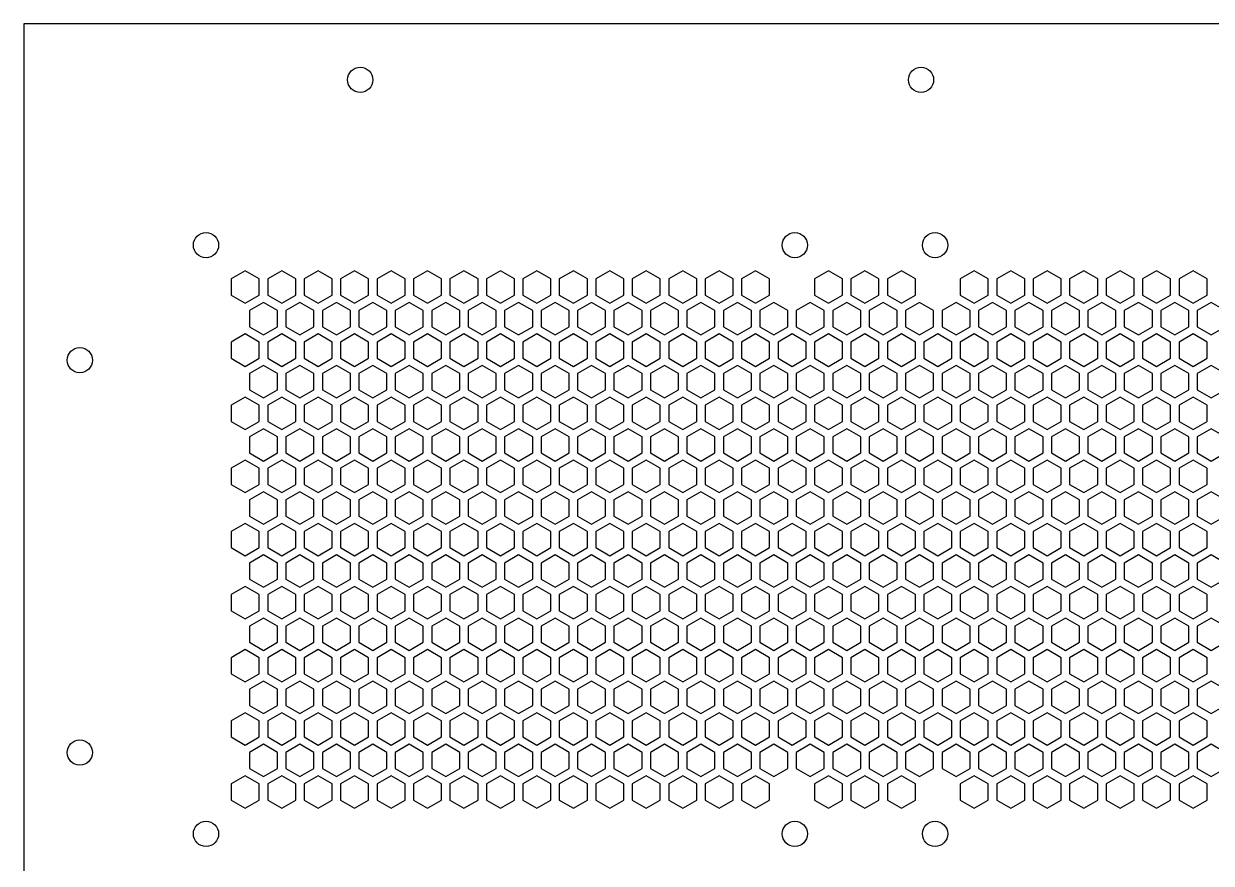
# Model space of a CAD drawing. Header units: millimetres. Extents: x 0 to 430, y 0 to 500.
# Drawn here: x 0 to 211.8, y 350.3 to 500 of the extents above; entities that cross this region are included whole.
import ezdxf

# ---------------------------------------------------------------- set-up
doc = ezdxf.new("R2010")
doc.units = ezdxf.units.MM
doc.layers.add('CUT', color=1, linetype='CONTINUOUS')

msp = doc.modelspace()

# ---------------------------------------------------------------- linework, layer by layer
at = {"layer": 'CUT'}
for p, q in [((430, 500), (0, 500)), ((0, 500), (0, 0))]:
    msp.add_line(p, q, dxfattribs=at)
for points in [[(42, 454.4767), (39.5, 455.9201), (37, 454.4767), (37, 451.5899), (39.5, 450.1466), (42, 451.5899)], [(48.5, 454.4767), (46, 455.9201), (43.5, 454.4767), (43.5, 451.5899), (46, 450.1466), (48.5, 451.5899)], [(55, 454.4767), (52.5, 455.9201), (50, 454.4767), (50, 451.5899), (52.5, 450.1466), (55, 451.5899)], [(61.5, 454.4767), (59, 455.9201), (56.5, 454.4767), (56.5, 451.5899), (59, 450.1466), (61.5, 451.5899)], [(68, 454.4767), (65.5, 455.9201), (63, 454.4767), (63, 451.5899), (65.5, 450.1466), (68, 451.5899)], [(74.5, 454.4767), (72, 455.9201), (69.5, 454.4767), (69.5, 451.5899), (72, 450.1466), (74.5, 451.5899)], [(81, 454.4767), (78.5, 455.9201), (76, 454.4767), (76, 451.5899), (78.5, 450.1466), (81, 451.5899)], [(87.5, 454.4767), (85, 455.9201), (82.5, 454.4767), (82.5, 451.5899), (85, 450.1466), (87.5, 451.5899)], [(94, 454.4767), (91.5, 455.9201), (89, 454.4767), (89, 451.5899), (91.5, 450.1466), (94, 451.5899)], [(100.5, 454.4767), (98, 455.9201), (95.5, 454.4767), (95.5, 451.5899), (98, 450.1466), (100.5, 451.5899)], [(107, 454.4767), (104.5, 455.9201), (102, 454.4767), (102, 451.5899), (104.5, 450.1466), (107, 451.5899)], [(113.5, 454.4767), (111, 455.9201), (108.5, 454.4767), (108.5, 451.5899), (111, 450.1466), (113.5, 451.5899)], [(120, 454.4767), (117.5, 455.9201), (115, 454.4767), (115, 451.5899), (117.5, 450.1466), (120, 451.5899)], [(126.5, 454.4767), (124, 455.9201), (121.5, 454.4767), (121.5, 451.5899), (124, 450.1466), (126.5, 451.5899)], [(133, 454.4767), (130.5, 455.9201), (128, 454.4767), (128, 451.5899), (130.5, 450.1466), (133, 451.5899)], [(146, 454.4767), (143.5, 455.9201), (141, 454.4767), (141, 451.5899), (143.5, 450.1466), (146, 451.5899)], [(152.5, 454.4767), (150, 455.9201), (147.5, 454.4767), (147.5, 451.5899), (150, 450.1466), (152.5, 451.5899)], [(159, 454.4767), (156.5, 455.9201), (154, 454.4767), (154, 451.5899), (156.5, 450.1466), (159, 451.5899)], [(172, 454.4767), (169.5, 455.9201), (167, 454.4767), (167, 451.5899), (169.5, 450.1466), (172, 451.5899)], [(178.5, 454.4767), (176, 455.9201), (173.5, 454.4767), (173.5, 451.5899), (176, 450.1466), (178.5, 451.5899)], [(185, 454.4767), (182.5, 455.9201), (180, 454.4767), (180, 451.5899), (182.5, 450.1466), (185, 451.5899)], [(191.5, 454.4767), (189, 455.9201), (186.5, 454.4767), (186.5, 451.5899), (189, 450.1466), (191.5, 451.5899)], [(198, 454.4767), (195.5, 455.9201), (193, 454.4767), (193, 451.5899), (195.5, 450.1466), (198, 451.5899)], [(204.5, 454.4767), (202, 455.9201), (199.5, 454.4767), (199.5, 451.5899), (202, 450.1466), (204.5, 451.5899)], [(211, 454.4767), (208.5, 455.9201), (206, 454.4767), (206, 451.5899), (208.5, 450.1466), (211, 451.5899)], [(45.25, 448.8475), (42.75, 450.2909), (40.25, 448.8475), (40.25, 445.9608), (42.75, 444.5174), (45.25, 445.9608)], [(51.75, 448.8475), (49.25, 450.2909), (46.75, 448.8475), (46.75, 445.9608), (49.25, 444.5174), (51.75, 445.9608)], [(58.25, 448.8475), (55.75, 450.2909), (53.25, 448.8475), (53.25, 445.9608), (55.75, 444.5174), (58.25, 445.9608)], [(64.75, 448.8475), (62.25, 450.2909), (59.75, 448.8475), (59.75, 445.9608), (62.25, 444.5174), (64.75, 445.9608)], [(71.25, 448.8475), (68.75, 450.2909), (66.25, 448.8475), (66.25, 445.9608), (68.75, 444.5174), (71.25, 445.9608)], [(77.75, 448.8475), (75.25, 450.2909), (72.75, 448.8475), (72.75, 445.9608), (75.25, 444.5174), (77.75, 445.9608)], [(84.25, 448.8475), (81.75, 450.2909), (79.25, 448.8475), (79.25, 445.9608), (81.75, 444.5174), (84.25, 445.9608)], [(90.75, 448.8475), (88.25, 450.2909), (85.75, 448.8475), (85.75, 445.9608), (88.25, 444.5174), (90.75, 445.9608)], [(97.25, 448.8475), (94.75, 450.2909), (92.25, 448.8475), (92.25, 445.9608), (94.75, 444.5174), (97.25, 445.9608)], [(103.75, 448.8475), (101.25, 450.2909), (98.75, 448.8475), (98.75, 445.9608), (101.25, 444.5174), (103.75, 445.9608)], [(110.25, 448.8475), (107.75, 450.2909), (105.25, 448.8475), (105.25, 445.9608), (107.75, 444.5174), (110.25, 445.9608)], [(116.75, 448.8475), (114.25, 450.2909), (111.75, 448.8475), (111.75, 445.9608), (114.25, 444.5174), (116.75, 445.9608)], [(123.25, 448.8475), (120.75, 450.2909), (118.25, 448.8475), (118.25, 445.9608), (120.75, 444.5174), (123.25, 445.9608)], [(129.75, 448.8475), (127.25, 450.2909), (124.75, 448.8475), (124.75, 445.9608), (127.25, 444.5174), (129.75, 445.9608)], [(136.25, 448.8475), (133.75, 450.2909), (131.25, 448.8475), (131.25, 445.9608), (133.75, 444.5174), (136.25, 445.9608)], [(142.75, 448.8475), (140.25, 450.2909), (137.75, 448.8475), (137.75, 445.9608), (140.25, 444.5174), (142.75, 445.9608)], [(149.25, 448.8475), (146.75, 450.2909), (144.25, 448.8475), (144.25, 445.9608), (146.75, 444.5174), (149.25, 445.9608)], [(155.75, 448.8475), (153.25, 450.2909), (150.75, 448.8475), (150.75, 445.9608), (153.25, 444.5174), (155.75, 445.9608)], [(162.25, 448.8475), (159.75, 450.2909), (157.25, 448.8475), (157.25, 445.9608), (159.75, 444.5174), (162.25, 445.9608)], [(168.75, 448.8475), (166.25, 450.2909), (163.75, 448.8475), (163.75, 445.9608), (166.25, 444.5174), (168.75, 445.9608)], [(175.25, 448.8475), (172.75, 450.2909), (170.25, 448.8475), (170.25, 445.9608), (172.75, 444.5174), (175.25, 445.9608)], [(181.75, 448.8475), (179.25, 450.2909), (176.75, 448.8475), (176.75, 445.9608), (179.25, 444.5174), (181.75, 445.9608)], [(188.25, 448.8475), (185.75, 450.2909), (183.25, 448.8475), (183.25, 445.9608), (185.75, 444.5174), (188.25, 445.9608)], [(194.75, 448.8475), (192.25, 450.2909), (189.75, 448.8475), (189.75, 445.9608), (192.25, 444.5174), (194.75, 445.9608)], [(201.25, 448.8475), (198.75, 450.2909), (196.25, 448.8475), (196.25, 445.9608), (198.75, 444.5174), (201.25, 445.9608)], [(207.75, 448.8475), (205.25, 450.2909), (202.75, 448.8475), (202.75, 445.9608), (205.25, 444.5174), (207.75, 445.9608)], [(214.25, 448.8475), (211.75, 450.2909), (209.25, 448.8475), (209.25, 445.9608), (211.75, 444.5174), (214.25, 445.9608)], [(42, 443.2184), (39.5, 444.6617), (37, 443.2184), (37, 440.3316), (39.5, 438.8882), (42, 440.3316)], [(48.5, 443.2184), (46, 444.6617), (43.5, 443.2184), (43.5, 440.3316), (46, 438.8882), (48.5, 440.3316)], [(55, 443.2184), (52.5, 444.6617), (50, 443.2184), (50, 440.3316), (52.5, 438.8882), (55, 440.3316)], [(61.5, 443.2184), (59, 444.6617), (56.5, 443.2184), (56.5, 440.3316), (59, 438.8882), (61.5, 440.3316)], [(68, 443.2184), (65.5, 444.6617), (63, 443.2184), (63, 440.3316), (65.5, 438.8882), (68, 440.3316)], [(74.5, 443.2184), (72, 444.6617), (69.5, 443.2184), (69.5, 440.3316), (72, 438.8882), (74.5, 440.3316)], [(81, 443.2184), (78.5, 444.6617), (76, 443.2184), (76, 440.3316), (78.5, 438.8882), (81, 440.3316)], [(87.5, 443.2184), (85, 444.6617), (82.5, 443.2184), (82.5, 440.3316), (85, 438.8882), (87.5, 440.3316)], [(94, 443.2184), (91.5, 444.6617), (89, 443.2184), (89, 440.3316), (91.5, 438.8882), (94, 440.3316)], [(100.5, 443.2184), (98, 444.6617), (95.5, 443.2184), (95.5, 440.3316), (98, 438.8882), (100.5, 440.3316)], [(107, 443.2184), (104.5, 444.6617), (102, 443.2184), (102, 440.3316), (104.5, 438.8882), (107, 440.3316)], [(113.5, 443.2184), (111, 444.6617), (108.5, 443.2184), (108.5, 440.3316), (111, 438.8882), (113.5, 440.3316)], [(120, 443.2184), (117.5, 444.6617), (115, 443.2184), (115, 440.3316), (117.5, 438.8882), (120, 440.3316)], [(126.5, 443.2184), (124, 444.6617), (121.5, 443.2184), (121.5, 440.3316), (124, 438.8882), (126.5, 440.3316)], [(133, 443.2184), (130.5, 444.6617), (128, 443.2184), (128, 440.3316), (130.5, 438.8882), (133, 440.3316)], [(139.5, 443.2184), (137, 444.6617), (134.5, 443.2184), (134.5, 440.3316), (137, 438.8882), (139.5, 440.3316)], [(146, 443.2184), (143.5, 444.6617), (141, 443.2184), (141, 440.3316), (143.5, 438.8882), (146, 440.3316)], [(152.5, 443.2184), (150, 444.6617), (147.5, 443.2184), (147.5, 440.3316), (150, 438.8882), (152.5, 440.3316)], [(159, 443.2184), (156.5, 444.6617), (154, 443.2184), (154, 440.3316), (156.5, 438.8882), (159, 440.3316)], [(165.5, 443.2184), (163, 444.6617), (160.5, 443.2184), (160.5, 440.3316), (163, 438.8882), (165.5, 440.3316)], [(172, 443.2184), (169.5, 444.6617), (167, 443.2184), (167, 440.3316), (169.5, 438.8882), (172, 440.3316)], [(178.5, 443.2184), (176, 444.6617), (173.5, 443.2184), (173.5, 440.3316), (176, 438.8882), (178.5, 440.3316)], [(185, 443.2184), (182.5, 444.6617), (180, 443.2184), (180, 440.3316), (182.5, 438.8882), (185, 440.3316)], [(191.5, 443.2184), (189, 444.6617), (186.5, 443.2184), (186.5, 440.3316), (189, 438.8882), (191.5, 440.3316)], [(198, 443.2184), (195.5, 444.6617), (193, 443.2184), (193, 440.3316), (195.5, 438.8882), (198, 440.3316)], [(204.5, 443.2184), (202, 444.6617), (199.5, 443.2184), (199.5, 440.3316), (202, 438.8882), (204.5, 440.3316)], [(211, 443.2184), (208.5, 444.6617), (206, 443.2184), (206, 440.3316), (208.5, 438.8882), (211, 440.3316)], [(45.25, 437.5892), (42.75, 439.0326), (40.25, 437.5892), (40.25, 434.7024), (42.75, 433.2591), (45.25, 434.7024)], [(51.75, 437.5892), (49.25, 439.0326), (46.75, 437.5892), (46.75, 434.7024), (49.25, 433.2591), (51.75, 434.7024)], [(58.25, 437.5892), (55.75, 439.0326), (53.25, 437.5892), (53.25, 434.7024), (55.75, 433.2591), (58.25, 434.7024)], [(64.75, 437.5892), (62.25, 439.0326), (59.75, 437.5892), (59.75, 434.7024), (62.25, 433.2591), (64.75, 434.7024)], [(71.25, 437.5892), (68.75, 439.0326), (66.25, 437.5892), (66.25, 434.7024), (68.75, 433.2591), (71.25, 434.7024)], [(77.75, 437.5892), (75.25, 439.0326), (72.75, 437.5892), (72.75, 434.7024), (75.25, 433.2591), (77.75, 434.7024)], [(84.25, 437.5892), (81.75, 439.0326), (79.25, 437.5892), (79.25, 434.7024), (81.75, 433.2591), (84.25, 434.7024)], [(90.75, 437.5892), (88.25, 439.0326), (85.75, 437.5892), (85.75, 434.7024), (88.25, 433.2591), (90.75, 434.7024)], [(97.25, 437.5892), (94.75, 439.0326), (92.25, 437.5892), (92.25, 434.7024), (94.75, 433.2591), (97.25, 434.7024)], [(103.75, 437.5892), (101.25, 439.0326), (98.75, 437.5892), (98.75, 434.7024), (101.25, 433.2591), (103.75, 434.7024)], [(110.25, 437.5892), (107.75, 439.0326), (105.25, 437.5892), (105.25, 434.7024), (107.75, 433.2591), (110.25, 434.7024)], [(116.75, 437.5892), (114.25, 439.0326), (111.75, 437.5892), (111.75, 434.7024), (114.25, 433.2591), (116.75, 434.7024)], [(123.25, 437.5892), (120.75, 439.0326), (118.25, 437.5892), (118.25, 434.7024), (120.75, 433.2591), (123.25, 434.7024)], [(129.75, 437.5892), (127.25, 439.0326), (124.75, 437.5892), (124.75, 434.7024), (127.25, 433.2591), (129.75, 434.7024)], [(136.25, 437.5892), (133.75, 439.0326), (131.25, 437.5892), (131.25, 434.7024), (133.75, 433.2591), (136.25, 434.7024)], [(142.75, 437.5892), (140.25, 439.0326), (137.75, 437.5892), (137.75, 434.7024), (140.25, 433.2591), (142.75, 434.7024)], [(149.25, 437.5892), (146.75, 439.0326), (144.25, 437.5892), (144.25, 434.7024), (146.75, 433.2591), (149.25, 434.7024)], [(155.75, 437.5892), (153.25, 439.0326), (150.75, 437.5892), (150.75, 434.7024), (153.25, 433.2591), (155.75, 434.7024)], [(162.25, 437.5892), (159.75, 439.0326), (157.25, 437.5892), (157.25, 434.7024), (159.75, 433.2591), (162.25, 434.7024)], [(168.75, 437.5892), (166.25, 439.0326), (163.75, 437.5892), (163.75, 434.7024), (166.25, 433.2591), (168.75, 434.7024)], [(175.25, 437.5892), (172.75, 439.0326), (170.25, 437.5892), (170.25, 434.7024), (172.75, 433.2591), (175.25, 434.7024)], [(181.75, 437.5892), (179.25, 439.0326), (176.75, 437.5892), (176.75, 434.7024), (179.25, 433.2591), (181.75, 434.7024)], [(188.25, 437.5892), (185.75, 439.0326), (183.25, 437.5892), (183.25, 434.7024), (185.75, 433.2591), (188.25, 434.7024)], [(194.75, 437.5892), (192.25, 439.0326), (189.75, 437.5892), (189.75, 434.7024), (192.25, 433.2591), (194.75, 434.7024)], [(201.25, 437.5892), (198.75, 439.0326), (196.25, 437.5892), (196.25, 434.7024), (198.75, 433.2591), (201.25, 434.7024)], [(207.75, 437.5892), (205.25, 439.0326), (202.75, 437.5892), (202.75, 434.7024), (205.25, 433.2591), (207.75, 434.7024)], [(214.25, 437.5892), (211.75, 439.0326), (209.25, 437.5892), (209.25, 434.7024), (211.75, 433.2591), (214.25, 434.7024)], [(42, 431.96), (39.5, 433.4034), (37, 431.96), (37, 429.0733), (39.5, 427.6299), (42, 429.0733)], [(48.5, 431.96), (46, 433.4034), (43.5, 431.96), (43.5, 429.0733), (46, 427.6299), (48.5, 429.0733)], [(55, 431.96), (52.5, 433.4034), (50, 431.96), (50, 429.0733), (52.5, 427.6299), (55, 429.0733)], [(61.5, 431.96), (59, 433.4034), (56.5, 431.96), (56.5, 429.0733), (59, 427.6299), (61.5, 429.0733)], [(68, 431.96), (65.5, 433.4034), (63, 431.96), (63, 429.0733), (65.5, 427.6299), (68, 429.0733)], [(74.5, 431.96), (72, 433.4034), (69.5, 431.96), (69.5, 429.0733), (72, 427.6299), (74.5, 429.0733)], [(81, 431.96), (78.5, 433.4034), (76, 431.96), (76, 429.0733), (78.5, 427.6299), (81, 429.0733)], [(87.5, 431.96), (85, 433.4034), (82.5, 431.96), (82.5, 429.0733), (85, 427.6299), (87.5, 429.0733)], [(94, 431.96), (91.5, 433.4034), (89, 431.96), (89, 429.0733), (91.5, 427.6299), (94, 429.0733)], [(100.5, 431.96), (98, 433.4034), (95.5, 431.96), (95.5, 429.0733), (98, 427.6299), (100.5, 429.0733)], [(107, 431.96), (104.5, 433.4034), (102, 431.96), (102, 429.0733), (104.5, 427.6299), (107, 429.0733)], [(113.5, 431.96), (111, 433.4034), (108.5, 431.96), (108.5, 429.0733), (111, 427.6299), (113.5, 429.0733)], [(120, 431.96), (117.5, 433.4034), (115, 431.96), (115, 429.0733), (117.5, 427.6299), (120, 429.0733)], [(126.5, 431.96), (124, 433.4034), (121.5, 431.96), (121.5, 429.0733), (124, 427.6299), (126.5, 429.0733)], [(133, 431.96), (130.5, 433.4034), (128, 431.96), (128, 429.0733), (130.5, 427.6299), (133, 429.0733)], [(139.5, 431.96), (137, 433.4034), (134.5, 431.96), (134.5, 429.0733), (137, 427.6299), (139.5, 429.0733)], [(146, 431.96), (143.5, 433.4034), (141, 431.96), (141, 429.0733), (143.5, 427.6299), (146, 429.0733)], [(152.5, 431.96), (150, 433.4034), (147.5, 431.96), (147.5, 429.0733), (150, 427.6299), (152.5, 429.0733)], [(159, 431.96), (156.5, 433.4034), (154, 431.96), (154, 429.0733), (156.5, 427.6299), (159, 429.0733)], [(165.5, 431.96), (163, 433.4034), (160.5, 431.96), (160.5, 429.0733), (163, 427.6299), (165.5, 429.0733)], [(172, 431.96), (169.5, 433.4034), (167, 431.96), (167, 429.0733), (169.5, 427.6299), (172, 429.0733)], [(178.5, 431.96), (176, 433.4034), (173.5, 431.96), (173.5, 429.0733), (176, 427.6299), (178.5, 429.0733)], [(185, 431.96), (182.5, 433.4034), (180, 431.96), (180, 429.0733), (182.5, 427.6299), (185, 429.0733)], [(191.5, 431.96), (189, 433.4034), (186.5, 431.96), (186.5, 429.0733), (189, 427.6299), (191.5, 429.0733)], [(198, 431.96), (195.5, 433.4034), (193, 431.96), (193, 429.0733), (195.5, 427.6299), (198, 429.0733)], [(204.5, 431.96), (202, 433.4034), (199.5, 431.96), (199.5, 429.0733), (202, 427.6299), (204.5, 429.0733)], [(211, 431.96), (208.5, 433.4034), (206, 431.96), (206, 429.0733), (208.5, 427.6299), (211, 429.0733)], [(45.25, 426.3309), (42.75, 427.7742), (40.25, 426.3309), (40.25, 423.4441), (42.75, 422.0007), (45.25, 423.4441)], [(51.75, 426.3309), (49.25, 427.7742), (46.75, 426.3309), (46.75, 423.4441), (49.25, 422.0007), (51.75, 423.4441)], [(58.25, 426.3309), (55.75, 427.7742), (53.25, 426.3309), (53.25, 423.4441), (55.75, 422.0007), (58.25, 423.4441)], [(64.75, 426.3309), (62.25, 427.7742), (59.75, 426.3309), (59.75, 423.4441), (62.25, 422.0007), (64.75, 423.4441)], [(71.25, 426.3309), (68.75, 427.7742), (66.25, 426.3309), (66.25, 423.4441), (68.75, 422.0007), (71.25, 423.4441)], [(77.75, 426.3309), (75.25, 427.7742), (72.75, 426.3309), (72.75, 423.4441), (75.25, 422.0007), (77.75, 423.4441)], [(84.25, 426.3309), (81.75, 427.7742), (79.25, 426.3309), (79.25, 423.4441), (81.75, 422.0007), (84.25, 423.4441)], [(90.75, 426.3309), (88.25, 427.7742), (85.75, 426.3309), (85.75, 423.4441), (88.25, 422.0007), (90.75, 423.4441)], [(97.25, 426.3309), (94.75, 427.7742), (92.25, 426.3309), (92.25, 423.4441), (94.75, 422.0007), (97.25, 423.4441)], [(103.75, 426.3309), (101.25, 427.7742), (98.75, 426.3309), (98.75, 423.4441), (101.25, 422.0007), (103.75, 423.4441)], [(110.25, 426.3309), (107.75, 427.7742), (105.25, 426.3309), (105.25, 423.4441), (107.75, 422.0007), (110.25, 423.4441)], [(116.75, 426.3309), (114.25, 427.7742), (111.75, 426.3309), (111.75, 423.4441), (114.25, 422.0007), (116.75, 423.4441)], [(123.25, 426.3309), (120.75, 427.7742), (118.25, 426.3309), (118.25, 423.4441), (120.75, 422.0007), (123.25, 423.4441)], [(129.75, 426.3309), (127.25, 427.7742), (124.75, 426.3309), (124.75, 423.4441), (127.25, 422.0007), (129.75, 423.4441)], [(136.25, 426.3309), (133.75, 427.7742), (131.25, 426.3309), (131.25, 423.4441), (133.75, 422.0007), (136.25, 423.4441)], [(142.75, 426.3309), (140.25, 427.7742), (137.75, 426.3309), (137.75, 423.4441), (140.25, 422.0007), (142.75, 423.4441)], [(149.25, 426.3309), (146.75, 427.7742), (144.25, 426.3309), (144.25, 423.4441), (146.75, 422.0007), (149.25, 423.4441)], [(155.75, 426.3309), (153.25, 427.7742), (150.75, 426.3309), (150.75, 423.4441), (153.25, 422.0007), (155.75, 423.4441)], [(162.25, 426.3309), (159.75, 427.7742), (157.25, 426.3309), (157.25, 423.4441), (159.75, 422.0007), (162.25, 423.4441)], [(168.75, 426.3309), (166.25, 427.7742), (163.75, 426.3309), (163.75, 423.4441), (166.25, 422.0007), (168.75, 423.4441)], [(175.25, 426.3309), (172.75, 427.7742), (170.25, 426.3309), (170.25, 423.4441), (172.75, 422.0007), (175.25, 423.4441)], [(181.75, 426.3309), (179.25, 427.7742), (176.75, 426.3309), (176.75, 423.4441), (179.25, 422.0007), (181.75, 423.4441)], [(188.25, 426.3309), (185.75, 427.7742), (183.25, 426.3309), (183.25, 423.4441), (185.75, 422.0007), (188.25, 423.4441)], [(194.75, 426.3309), (192.25, 427.7742), (189.75, 426.3309), (189.75, 423.4441), (192.25, 422.0007), (194.75, 423.4441)], [(201.25, 426.3309), (198.75, 427.7742), (196.25, 426.3309), (196.25, 423.4441), (198.75, 422.0007), (201.25, 423.4441)], [(207.75, 426.3309), (205.25, 427.7742), (202.75, 426.3309), (202.75, 423.4441), (205.25, 422.0007), (207.75, 423.4441)], [(214.25, 426.3309), (211.75, 427.7742), (209.25, 426.3309), (209.25, 423.4441), (211.75, 422.0007), (214.25, 423.4441)], [(42, 420.7017), (39.5, 422.1451), (37, 420.7017), (37, 417.815), (39.5, 416.3716), (42, 417.815)], [(48.5, 420.7017), (46, 422.1451), (43.5, 420.7017), (43.5, 417.815), (46, 416.3716), (48.5, 417.815)], [(55, 420.7017), (52.5, 422.1451), (50, 420.7017), (50, 417.815), (52.5, 416.3716), (55, 417.815)], [(61.5, 420.7017), (59, 422.1451), (56.5, 420.7017), (56.5, 417.815), (59, 416.3716), (61.5, 417.815)], [(68, 420.7017), (65.5, 422.1451), (63, 420.7017), (63, 417.815), (65.5, 416.3716), (68, 417.815)], [(74.5, 420.7017), (72, 422.1451), (69.5, 420.7017), (69.5, 417.815), (72, 416.3716), (74.5, 417.815)], [(81, 420.7017), (78.5, 422.1451), (76, 420.7017), (76, 417.815), (78.5, 416.3716), (81, 417.815)], [(87.5, 420.7017), (85, 422.1451), (82.5, 420.7017), (82.5, 417.815), (85, 416.3716), (87.5, 417.815)], [(94, 420.7017), (91.5, 422.1451), (89, 420.7017), (89, 417.815), (91.5, 416.3716), (94, 417.815)], [(100.5, 420.7017), (98, 422.1451), (95.5, 420.7017), (95.5, 417.815), (98, 416.3716), (100.5, 417.815)], [(107, 420.7017), (104.5, 422.1451), (102, 420.7017), (102, 417.815), (104.5, 416.3716), (107, 417.815)], [(113.5, 420.7017), (111, 422.1451), (108.5, 420.7017), (108.5, 417.815), (111, 416.3716), (113.5, 417.815)], [(120, 420.7017), (117.5, 422.1451), (115, 420.7017), (115, 417.815), (117.5, 416.3716), (120, 417.815)], [(126.5, 420.7017), (124, 422.1451), (121.5, 420.7017), (121.5, 417.815), (124, 416.3716), (126.5, 417.815)], [(133, 420.7017), (130.5, 422.1451), (128, 420.7017), (128, 417.815), (130.5, 416.3716), (133, 417.815)], [(139.5, 420.7017), (137, 422.1451), (134.5, 420.7017), (134.5, 417.815), (137, 416.3716), (139.5, 417.815)], [(146, 420.7017), (143.5, 422.1451), (141, 420.7017), (141, 417.815), (143.5, 416.3716), (146, 417.815)], [(152.5, 420.7017), (150, 422.1451), (147.5, 420.7017), (147.5, 417.815), (150, 416.3716), (152.5, 417.815)], [(159, 420.7017), (156.5, 422.1451), (154, 420.7017), (154, 417.815), (156.5, 416.3716), (159, 417.815)], [(165.5, 420.7017), (163, 422.1451), (160.5, 420.7017), (160.5, 417.815), (163, 416.3716), (165.5, 417.815)], [(172, 420.7017), (169.5, 422.1451), (167, 420.7017), (167, 417.815), (169.5, 416.3716), (172, 417.815)], [(178.5, 420.7017), (176, 422.1451), (173.5, 420.7017), (173.5, 417.815), (176, 416.3716), (178.5, 417.815)], [(185, 420.7017), (182.5, 422.1451), (180, 420.7017), (180, 417.815), (182.5, 416.3716), (185, 417.815)], [(191.5, 420.7017), (189, 422.1451), (186.5, 420.7017), (186.5, 417.815), (189, 416.3716), (191.5, 417.815)], [(198, 420.7017), (195.5, 422.1451), (193, 420.7017), (193, 417.815), (195.5, 416.3716), (198, 417.815)], [(204.5, 420.7017), (202, 422.1451), (199.5, 420.7017), (199.5, 417.815), (202, 416.3716), (204.5, 417.815)], [(211, 420.7017), (208.5, 422.1451), (206, 420.7017), (206, 417.815), (208.5, 416.3716), (211, 417.815)], [(45.25, 415.0725), (42.75, 416.5159), (40.25, 415.0725), (40.25, 412.1858), (42.75, 410.7424), (45.25, 412.1858)], [(51.75, 415.0725), (49.25, 416.5159), (46.75, 415.0725), (46.75, 412.1858), (49.25, 410.7424), (51.75, 412.1858)], [(58.25, 415.0725), (55.75, 416.5159), (53.25, 415.0725), (53.25, 412.1858), (55.75, 410.7424), (58.25, 412.1858)], [(64.75, 415.0725), (62.25, 416.5159), (59.75, 415.0725), (59.75, 412.1858), (62.25, 410.7424), (64.75, 412.1858)], [(71.25, 415.0725), (68.75, 416.5159), (66.25, 415.0725), (66.25, 412.1858), (68.75, 410.7424), (71.25, 412.1858)], [(77.75, 415.0725), (75.25, 416.5159), (72.75, 415.0725), (72.75, 412.1858), (75.25, 410.7424), (77.75, 412.1858)], [(84.25, 415.0725), (81.75, 416.5159), (79.25, 415.0725), (79.25, 412.1858), (81.75, 410.7424), (84.25, 412.1858)], [(90.75, 415.0725), (88.25, 416.5159), (85.75, 415.0725), (85.75, 412.1858), (88.25, 410.7424), (90.75, 412.1858)], [(97.25, 415.0725), (94.75, 416.5159), (92.25, 415.0725), (92.25, 412.1858), (94.75, 410.7424), (97.25, 412.1858)], [(103.75, 415.0725), (101.25, 416.5159), (98.75, 415.0725), (98.75, 412.1858), (101.25, 410.7424), (103.75, 412.1858)], [(110.25, 415.0725), (107.75, 416.5159), (105.25, 415.0725), (105.25, 412.1858), (107.75, 410.7424), (110.25, 412.1858)], [(116.75, 415.0725), (114.25, 416.5159), (111.75, 415.0725), (111.75, 412.1858), (114.25, 410.7424), (116.75, 412.1858)], [(123.25, 415.0725), (120.75, 416.5159), (118.25, 415.0725), (118.25, 412.1858), (120.75, 410.7424), (123.25, 412.1858)], [(129.75, 415.0725), (127.25, 416.5159), (124.75, 415.0725), (124.75, 412.1858), (127.25, 410.7424), (129.75, 412.1858)], [(136.25, 415.0725), (133.75, 416.5159), (131.25, 415.0725), (131.25, 412.1858), (133.75, 410.7424), (136.25, 412.1858)], [(142.75, 415.0725), (140.25, 416.5159), (137.75, 415.0725), (137.75, 412.1858), (140.25, 410.7424), (142.75, 412.1858)], [(149.25, 415.0725), (146.75, 416.5159), (144.25, 415.0725), (144.25, 412.1858), (146.75, 410.7424), (149.25, 412.1858)], [(155.75, 415.0725), (153.25, 416.5159), (150.75, 415.0725), (150.75, 412.1858), (153.25, 410.7424), (155.75, 412.1858)], [(162.25, 415.0725), (159.75, 416.5159), (157.25, 415.0725), (157.25, 412.1858), (159.75, 410.7424), (162.25, 412.1858)], [(168.75, 415.0725), (166.25, 416.5159), (163.75, 415.0725), (163.75, 412.1858), (166.25, 410.7424), (168.75, 412.1858)], [(175.25, 415.0725), (172.75, 416.5159), (170.25, 415.0725), (170.25, 412.1858), (172.75, 410.7424), (175.25, 412.1858)], [(181.75, 415.0725), (179.25, 416.5159), (176.75, 415.0725), (176.75, 412.1858), (179.25, 410.7424), (181.75, 412.1858)], [(188.25, 415.0725), (185.75, 416.5159), (183.25, 415.0725), (183.25, 412.1858), (185.75, 410.7424), (188.25, 412.1858)], [(194.75, 415.0725), (192.25, 416.5159), (189.75, 415.0725), (189.75, 412.1858), (192.25, 410.7424), (194.75, 412.1858)], [(201.25, 415.0725), (198.75, 416.5159), (196.25, 415.0725), (196.25, 412.1858), (198.75, 410.7424), (201.25, 412.1858)], [(207.75, 415.0725), (205.25, 416.5159), (202.75, 415.0725), (202.75, 412.1858), (205.25, 410.7424), (207.75, 412.1858)], [(214.25, 415.0725), (211.75, 416.5159), (209.25, 415.0725), (209.25, 412.1858), (211.75, 410.7424), (214.25, 412.1858)], [(42, 409.4434), (39.5, 410.8868), (37, 409.4434), (37, 406.5566), (39.5, 405.1132), (42, 406.5566)], [(48.5, 409.4434), (46, 410.8868), (43.5, 409.4434), (43.5, 406.5566), (46, 405.1132), (48.5, 406.5566)], [(55, 409.4434), (52.5, 410.8868), (50, 409.4434), (50, 406.5566), (52.5, 405.1132), (55, 406.5566)], [(61.5, 409.4434), (59, 410.8868), (56.5, 409.4434), (56.5, 406.5566), (59, 405.1132), (61.5, 406.5566)], [(68, 409.4434), (65.5, 410.8868), (63, 409.4434), (63, 406.5566), (65.5, 405.1132), (68, 406.5566)], [(74.5, 409.4434), (72, 410.8868), (69.5, 409.4434), (69.5, 406.5566), (72, 405.1132), (74.5, 406.5566)], [(81, 409.4434), (78.5, 410.8868), (76, 409.4434), (76, 406.5566), (78.5, 405.1132), (81, 406.5566)], [(87.5, 409.4434), (85, 410.8868), (82.5, 409.4434), (82.5, 406.5566), (85, 405.1132), (87.5, 406.5566)], [(94, 409.4434), (91.5, 410.8868), (89, 409.4434), (89, 406.5566), (91.5, 405.1132), (94, 406.5566)], [(100.5, 409.4434), (98, 410.8868), (95.5, 409.4434), (95.5, 406.5566), (98, 405.1132), (100.5, 406.5566)], [(107, 409.4434), (104.5, 410.8868), (102, 409.4434), (102, 406.5566), (104.5, 405.1132), (107, 406.5566)], [(113.5, 409.4434), (111, 410.8868), (108.5, 409.4434), (108.5, 406.5566), (111, 405.1132), (113.5, 406.5566)], [(120, 409.4434), (117.5, 410.8868), (115, 409.4434), (115, 406.5566), (117.5, 405.1132), (120, 406.5566)], [(126.5, 409.4434), (124, 410.8868), (121.5, 409.4434), (121.5, 406.5566), (124, 405.1132), (126.5, 406.5566)], [(133, 409.4434), (130.5, 410.8868), (128, 409.4434), (128, 406.5566), (130.5, 405.1132), (133, 406.5566)], [(139.5, 409.4434), (137, 410.8868), (134.5, 409.4434), (134.5, 406.5566), (137, 405.1132), (139.5, 406.5566)], [(146, 409.4434), (143.5, 410.8868), (141, 409.4434), (141, 406.5566), (143.5, 405.1132), (146, 406.5566)], [(152.5, 409.4434), (150, 410.8868), (147.5, 409.4434), (147.5, 406.5566), (150, 405.1132), (152.5, 406.5566)], [(159, 409.4434), (156.5, 410.8868), (154, 409.4434), (154, 406.5566), (156.5, 405.1132), (159, 406.5566)], [(165.5, 409.4434), (163, 410.8868), (160.5, 409.4434), (160.5, 406.5566), (163, 405.1132), (165.5, 406.5566)], [(172, 409.4434), (169.5, 410.8868), (167, 409.4434), (167, 406.5566), (169.5, 405.1132), (172, 406.5566)], [(178.5, 409.4434), (176, 410.8868), (173.5, 409.4434), (173.5, 406.5566), (176, 405.1132), (178.5, 406.5566)], [(185, 409.4434), (182.5, 410.8868), (180, 409.4434), (180, 406.5566), (182.5, 405.1132), (185, 406.5566)], [(191.5, 409.4434), (189, 410.8868), (186.5, 409.4434), (186.5, 406.5566), (189, 405.1132), (191.5, 406.5566)], [(198, 409.4434), (195.5, 410.8868), (193, 409.4434), (193, 406.5566), (195.5, 405.1132), (198, 406.5566)], [(204.5, 409.4434), (202, 410.8868), (199.5, 409.4434), (199.5, 406.5566), (202, 405.1132), (204.5, 406.5566)], [(211, 409.4434), (208.5, 410.8868), (206, 409.4434), (206, 406.5566), (208.5, 405.1132), (211, 406.5566)], [(45.25, 403.8142), (42.75, 405.2576), (40.25, 403.8142), (40.25, 400.9275), (42.75, 399.4841), (45.25, 400.9275)], [(51.75, 403.8142), (49.25, 405.2576), (46.75, 403.8142), (46.75, 400.9275), (49.25, 399.4841), (51.75, 400.9275)], [(58.25, 403.8142), (55.75, 405.2576), (53.25, 403.8142), (53.25, 400.9275), (55.75, 399.4841), (58.25, 400.9275)], [(64.75, 403.8142), (62.25, 405.2576), (59.75, 403.8142), (59.75, 400.9275), (62.25, 399.4841), (64.75, 400.9275)], [(71.25, 403.8142), (68.75, 405.2576), (66.25, 403.8142), (66.25, 400.9275), (68.75, 399.4841), (71.25, 400.9275)], [(77.75, 403.8142), (75.25, 405.2576), (72.75, 403.8142), (72.75, 400.9275), (75.25, 399.4841), (77.75, 400.9275)], [(84.25, 403.8142), (81.75, 405.2576), (79.25, 403.8142), (79.25, 400.9275), (81.75, 399.4841), (84.25, 400.9275)], [(90.75, 403.8142), (88.25, 405.2576), (85.75, 403.8142), (85.75, 400.9275), (88.25, 399.4841), (90.75, 400.9275)], [(97.25, 403.8142), (94.75, 405.2576), (92.25, 403.8142), (92.25, 400.9275), (94.75, 399.4841), (97.25, 400.9275)], [(103.75, 403.8142), (101.25, 405.2576), (98.75, 403.8142), (98.75, 400.9275), (101.25, 399.4841), (103.75, 400.9275)], [(110.25, 403.8142), (107.75, 405.2576), (105.25, 403.8142), (105.25, 400.9275), (107.75, 399.4841), (110.25, 400.9275)], [(116.75, 403.8142), (114.25, 405.2576), (111.75, 403.8142), (111.75, 400.9275), (114.25, 399.4841), (116.75, 400.9275)], [(123.25, 403.8142), (120.75, 405.2576), (118.25, 403.8142), (118.25, 400.9275), (120.75, 399.4841), (123.25, 400.9275)], [(129.75, 403.8142), (127.25, 405.2576), (124.75, 403.8142), (124.75, 400.9275), (127.25, 399.4841), (129.75, 400.9275)], [(136.25, 403.8142), (133.75, 405.2576), (131.25, 403.8142), (131.25, 400.9275), (133.75, 399.4841), (136.25, 400.9275)], [(142.75, 403.8142), (140.25, 405.2576), (137.75, 403.8142), (137.75, 400.9275), (140.25, 399.4841), (142.75, 400.9275)], [(149.25, 403.8142), (146.75, 405.2576), (144.25, 403.8142), (144.25, 400.9275), (146.75, 399.4841), (149.25, 400.9275)], [(155.75, 403.8142), (153.25, 405.2576), (150.75, 403.8142), (150.75, 400.9275), (153.25, 399.4841), (155.75, 400.9275)], [(162.25, 403.8142), (159.75, 405.2576), (157.25, 403.8142), (157.25, 400.9275), (159.75, 399.4841), (162.25, 400.9275)], [(168.75, 403.8142), (166.25, 405.2576), (163.75, 403.8142), (163.75, 400.9275), (166.25, 399.4841), (168.75, 400.9275)], [(175.25, 403.8142), (172.75, 405.2576), (170.25, 403.8142), (170.25, 400.9275), (172.75, 399.4841), (175.25, 400.9275)], [(181.75, 403.8142), (179.25, 405.2576), (176.75, 403.8142), (176.75, 400.9275), (179.25, 399.4841), (181.75, 400.9275)], [(188.25, 403.8142), (185.75, 405.2576), (183.25, 403.8142), (183.25, 400.9275), (185.75, 399.4841), (188.25, 400.9275)], [(194.75, 403.8142), (192.25, 405.2576), (189.75, 403.8142), (189.75, 400.9275), (192.25, 399.4841), (194.75, 400.9275)], [(201.25, 403.8142), (198.75, 405.2576), (196.25, 403.8142), (196.25, 400.9275), (198.75, 399.4841), (201.25, 400.9275)], [(207.75, 403.8142), (205.25, 405.2576), (202.75, 403.8142), (202.75, 400.9275), (205.25, 399.4841), (207.75, 400.9275)], [(214.25, 403.8142), (211.75, 405.2576), (209.25, 403.8142), (209.25, 400.9275), (211.75, 399.4841), (214.25, 400.9275)], [(42, 398.185), (39.5, 399.6284), (37, 398.185), (37, 395.2983), (39.5, 393.8549), (42, 395.2983)], [(48.5, 398.185), (46, 399.6284), (43.5, 398.185), (43.5, 395.2983), (46, 393.8549), (48.5, 395.2983)], [(55, 398.185), (52.5, 399.6284), (50, 398.185), (50, 395.2983), (52.5, 393.8549), (55, 395.2983)], [(61.5, 398.185), (59, 399.6284), (56.5, 398.185), (56.5, 395.2983), (59, 393.8549), (61.5, 395.2983)], [(68, 398.185), (65.5, 399.6284), (63, 398.185), (63, 395.2983), (65.5, 393.8549), (68, 395.2983)], [(74.5, 398.185), (72, 399.6284), (69.5, 398.185), (69.5, 395.2983), (72, 393.8549), (74.5, 395.2983)], [(81, 398.185), (78.5, 399.6284), (76, 398.185), (76, 395.2983), (78.5, 393.8549), (81, 395.2983)], [(87.5, 398.185), (85, 399.6284), (82.5, 398.185), (82.5, 395.2983), (85, 393.8549), (87.5, 395.2983)], [(94, 398.185), (91.5, 399.6284), (89, 398.185), (89, 395.2983), (91.5, 393.8549), (94, 395.2983)], [(100.5, 398.185), (98, 399.6284), (95.5, 398.185), (95.5, 395.2983), (98, 393.8549), (100.5, 395.2983)], [(107, 398.185), (104.5, 399.6284), (102, 398.185), (102, 395.2983), (104.5, 393.8549), (107, 395.2983)], [(113.5, 398.185), (111, 399.6284), (108.5, 398.185), (108.5, 395.2983), (111, 393.8549), (113.5, 395.2983)], [(120, 398.185), (117.5, 399.6284), (115, 398.185), (115, 395.2983), (117.5, 393.8549), (120, 395.2983)], [(126.5, 398.185), (124, 399.6284), (121.5, 398.185), (121.5, 395.2983), (124, 393.8549), (126.5, 395.2983)], [(133, 398.185), (130.5, 399.6284), (128, 398.185), (128, 395.2983), (130.5, 393.8549), (133, 395.2983)], [(139.5, 398.185), (137, 399.6284), (134.5, 398.185), (134.5, 395.2983), (137, 393.8549), (139.5, 395.2983)], [(146, 398.185), (143.5, 399.6284), (141, 398.185), (141, 395.2983), (143.5, 393.8549), (146, 395.2983)], [(152.5, 398.185), (150, 399.6284), (147.5, 398.185), (147.5, 395.2983), (150, 393.8549), (152.5, 395.2983)], [(159, 398.185), (156.5, 399.6284), (154, 398.185), (154, 395.2983), (156.5, 393.8549), (159, 395.2983)], [(165.5, 398.185), (163, 399.6284), (160.5, 398.185), (160.5, 395.2983), (163, 393.8549), (165.5, 395.2983)], [(172, 398.185), (169.5, 399.6284), (167, 398.185), (167, 395.2983), (169.5, 393.8549), (172, 395.2983)], [(178.5, 398.185), (176, 399.6284), (173.5, 398.185), (173.5, 395.2983), (176, 393.8549), (178.5, 395.2983)], [(185, 398.185), (182.5, 399.6284), (180, 398.185), (180, 395.2983), (182.5, 393.8549), (185, 395.2983)], [(191.5, 398.185), (189, 399.6284), (186.5, 398.185), (186.5, 395.2983), (189, 393.8549), (191.5, 395.2983)], [(198, 398.185), (195.5, 399.6284), (193, 398.185), (193, 395.2983), (195.5, 393.8549), (198, 395.2983)], [(204.5, 398.185), (202, 399.6284), (199.5, 398.185), (199.5, 395.2983), (202, 393.8549), (204.5, 395.2983)], [(211, 398.185), (208.5, 399.6284), (206, 398.185), (206, 395.2983), (208.5, 393.8549), (211, 395.2983)], [(45.25, 392.5559), (42.75, 393.9993), (40.25, 392.5559), (40.25, 389.6691), (42.75, 388.2258), (45.25, 389.6691)], [(51.75, 392.5559), (49.25, 393.9993), (46.75, 392.5559), (46.75, 389.6691), (49.25, 388.2258), (51.75, 389.6691)], [(58.25, 392.5559), (55.75, 393.9993), (53.25, 392.5559), (53.25, 389.6691), (55.75, 388.2258), (58.25, 389.6691)], [(64.75, 392.5559), (62.25, 393.9993), (59.75, 392.5559), (59.75, 389.6691), (62.25, 388.2258), (64.75, 389.6691)], [(71.25, 392.5559), (68.75, 393.9993), (66.25, 392.5559), (66.25, 389.6691), (68.75, 388.2258), (71.25, 389.6691)], [(77.75, 392.5559), (75.25, 393.9993), (72.75, 392.5559), (72.75, 389.6691), (75.25, 388.2258), (77.75, 389.6691)], [(84.25, 392.5559), (81.75, 393.9993), (79.25, 392.5559), (79.25, 389.6691), (81.75, 388.2258), (84.25, 389.6691)], [(90.75, 392.5559), (88.25, 393.9993), (85.75, 392.5559), (85.75, 389.6691), (88.25, 388.2258), (90.75, 389.6691)], [(97.25, 392.5559), (94.75, 393.9993), (92.25, 392.5559), (92.25, 389.6691), (94.75, 388.2258), (97.25, 389.6691)], [(103.75, 392.5559), (101.25, 393.9993), (98.75, 392.5559), (98.75, 389.6691), (101.25, 388.2258), (103.75, 389.6691)], [(110.25, 392.5559), (107.75, 393.9993), (105.25, 392.5559), (105.25, 389.6691), (107.75, 388.2258), (110.25, 389.6691)], [(116.75, 392.5559), (114.25, 393.9993), (111.75, 392.5559), (111.75, 389.6691), (114.25, 388.2258), (116.75, 389.6691)], [(123.25, 392.5559), (120.75, 393.9993), (118.25, 392.5559), (118.25, 389.6691), (120.75, 388.2258), (123.25, 389.6691)], [(129.75, 392.5559), (127.25, 393.9993), (124.75, 392.5559), (124.75, 389.6691), (127.25, 388.2258), (129.75, 389.6691)], [(136.25, 392.5559), (133.75, 393.9993), (131.25, 392.5559), (131.25, 389.6691), (133.75, 388.2258), (136.25, 389.6691)], [(142.75, 392.5559), (140.25, 393.9993), (137.75, 392.5559), (137.75, 389.6691), (140.25, 388.2258), (142.75, 389.6691)], [(149.25, 392.5559), (146.75, 393.9993), (144.25, 392.5559), (144.25, 389.6691), (146.75, 388.2258), (149.25, 389.6691)], [(155.75, 392.5559), (153.25, 393.9993), (150.75, 392.5559), (150.75, 389.6691), (153.25, 388.2258), (155.75, 389.6691)], [(162.25, 392.5559), (159.75, 393.9993), (157.25, 392.5559), (157.25, 389.6691), (159.75, 388.2258), (162.25, 389.6691)], [(168.75, 392.5559), (166.25, 393.9993), (163.75, 392.5559), (163.75, 389.6691), (166.25, 388.2258), (168.75, 389.6691)], [(175.25, 392.5559), (172.75, 393.9993), (170.25, 392.5559), (170.25, 389.6691), (172.75, 388.2258), (175.25, 389.6691)], [(181.75, 392.5559), (179.25, 393.9993), (176.75, 392.5559), (176.75, 389.6691), (179.25, 388.2258), (181.75, 389.6691)], [(188.25, 392.5559), (185.75, 393.9993), (183.25, 392.5559), (183.25, 389.6691), (185.75, 388.2258), (188.25, 389.6691)], [(194.75, 392.5559), (192.25, 393.9993), (189.75, 392.5559), (189.75, 389.6691), (192.25, 388.2258), (194.75, 389.6691)], [(201.25, 392.5559), (198.75, 393.9993), (196.25, 392.5559), (196.25, 389.6691), (198.75, 388.2258), (201.25, 389.6691)], [(207.75, 392.5559), (205.25, 393.9993), (202.75, 392.5559), (202.75, 389.6691), (205.25, 388.2258), (207.75, 389.6691)], [(214.25, 392.5559), (211.75, 393.9993), (209.25, 392.5559), (209.25, 389.6691), (211.75, 388.2258), (214.25, 389.6691)], [(42, 386.9267), (39.5, 388.3701), (37, 386.9267), (37, 384.04), (39.5, 382.5966), (42, 384.04)], [(48.5, 386.9267), (46, 388.3701), (43.5, 386.9267), (43.5, 384.04), (46, 382.5966), (48.5, 384.04)], [(55, 386.9267), (52.5, 388.3701), (50, 386.9267), (50, 384.04), (52.5, 382.5966), (55, 384.04)], [(61.5, 386.9267), (59, 388.3701), (56.5, 386.9267), (56.5, 384.04), (59, 382.5966), (61.5, 384.04)], [(68, 386.9267), (65.5, 388.3701), (63, 386.9267), (63, 384.04), (65.5, 382.5966), (68, 384.04)], [(74.5, 386.9267), (72, 388.3701), (69.5, 386.9267), (69.5, 384.04), (72, 382.5966), (74.5, 384.04)], [(81, 386.9267), (78.5, 388.3701), (76, 386.9267), (76, 384.04), (78.5, 382.5966), (81, 384.04)], [(87.5, 386.9267), (85, 388.3701), (82.5, 386.9267), (82.5, 384.04), (85, 382.5966), (87.5, 384.04)], [(94, 386.9267), (91.5, 388.3701), (89, 386.9267), (89, 384.04), (91.5, 382.5966), (94, 384.04)], [(100.5, 386.9267), (98, 388.3701), (95.5, 386.9267), (95.5, 384.04), (98, 382.5966), (100.5, 384.04)], [(107, 386.9267), (104.5, 388.3701), (102, 386.9267), (102, 384.04), (104.5, 382.5966), (107, 384.04)], [(113.5, 386.9267), (111, 388.3701), (108.5, 386.9267), (108.5, 384.04), (111, 382.5966), (113.5, 384.04)], [(120, 386.9267), (117.5, 388.3701), (115, 386.9267), (115, 384.04), (117.5, 382.5966), (120, 384.04)], [(126.5, 386.9267), (124, 388.3701), (121.5, 386.9267), (121.5, 384.04), (124, 382.5966), (126.5, 384.04)], [(133, 386.9267), (130.5, 388.3701), (128, 386.9267), (128, 384.04), (130.5, 382.5966), (133, 384.04)], [(139.5, 386.9267), (137, 388.3701), (134.5, 386.9267), (134.5, 384.04), (137, 382.5966), (139.5, 384.04)], [(146, 386.9267), (143.5, 388.3701), (141, 386.9267), (141, 384.04), (143.5, 382.5966), (146, 384.04)], [(152.5, 386.9267), (150, 388.3701), (147.5, 386.9267), (147.5, 384.04), (150, 382.5966), (152.5, 384.04)], [(159, 386.9267), (156.5, 388.3701), (154, 386.9267), (154, 384.04), (156.5, 382.5966), (159, 384.04)], [(165.5, 386.9267), (163, 388.3701), (160.5, 386.9267), (160.5, 384.04), (163, 382.5966), (165.5, 384.04)], [(172, 386.9267), (169.5, 388.3701), (167, 386.9267), (167, 384.04), (169.5, 382.5966), (172, 384.04)], [(178.5, 386.9267), (176, 388.3701), (173.5, 386.9267), (173.5, 384.04), (176, 382.5966), (178.5, 384.04)], [(185, 386.9267), (182.5, 388.3701), (180, 386.9267), (180, 384.04), (182.5, 382.5966), (185, 384.04)], [(191.5, 386.9267), (189, 388.3701), (186.5, 386.9267), (186.5, 384.04), (189, 382.5966), (191.5, 384.04)], [(198, 386.9267), (195.5, 388.3701), (193, 386.9267), (193, 384.04), (195.5, 382.5966), (198, 384.04)], [(204.5, 386.9267), (202, 388.3701), (199.5, 386.9267), (199.5, 384.04), (202, 382.5966), (204.5, 384.04)], [(211, 386.9267), (208.5, 388.3701), (206, 386.9267), (206, 384.04), (208.5, 382.5966), (211, 384.04)], [(45.25, 381.2976), (42.75, 382.7409), (40.25, 381.2976), (40.25, 378.4108), (42.75, 376.9674), (45.25, 378.4108)], [(51.75, 381.2976), (49.25, 382.7409), (46.75, 381.2976), (46.75, 378.4108), (49.25, 376.9674), (51.75, 378.4108)], [(58.25, 381.2976), (55.75, 382.7409), (53.25, 381.2976), (53.25, 378.4108), (55.75, 376.9674), (58.25, 378.4108)], [(64.75, 381.2976), (62.25, 382.7409), (59.75, 381.2976), (59.75, 378.4108), (62.25, 376.9674), (64.75, 378.4108)], [(71.25, 381.2976), (68.75, 382.7409), (66.25, 381.2976), (66.25, 378.4108), (68.75, 376.9674), (71.25, 378.4108)], [(77.75, 381.2976), (75.25, 382.7409), (72.75, 381.2976), (72.75, 378.4108), (75.25, 376.9674), (77.75, 378.4108)], [(84.25, 381.2976), (81.75, 382.7409), (79.25, 381.2976), (79.25, 378.4108), (81.75, 376.9674), (84.25, 378.4108)], [(90.75, 381.2976), (88.25, 382.7409), (85.75, 381.2976), (85.75, 378.4108), (88.25, 376.9674), (90.75, 378.4108)], [(97.25, 381.2976), (94.75, 382.7409), (92.25, 381.2976), (92.25, 378.4108), (94.75, 376.9674), (97.25, 378.4108)], [(103.75, 381.2976), (101.25, 382.7409), (98.75, 381.2976), (98.75, 378.4108), (101.25, 376.9674), (103.75, 378.4108)], [(110.25, 381.2976), (107.75, 382.7409), (105.25, 381.2976), (105.25, 378.4108), (107.75, 376.9674), (110.25, 378.4108)], [(116.75, 381.2976), (114.25, 382.7409), (111.75, 381.2976), (111.75, 378.4108), (114.25, 376.9674), (116.75, 378.4108)], [(123.25, 381.2976), (120.75, 382.7409), (118.25, 381.2976), (118.25, 378.4108), (120.75, 376.9674), (123.25, 378.4108)], [(129.75, 381.2976), (127.25, 382.7409), (124.75, 381.2976), (124.75, 378.4108), (127.25, 376.9674), (129.75, 378.4108)], [(136.25, 381.2976), (133.75, 382.7409), (131.25, 381.2976), (131.25, 378.4108), (133.75, 376.9674), (136.25, 378.4108)], [(142.75, 381.2976), (140.25, 382.7409), (137.75, 381.2976), (137.75, 378.4108), (140.25, 376.9674), (142.75, 378.4108)], [(149.25, 381.2976), (146.75, 382.7409), (144.25, 381.2976), (144.25, 378.4108), (146.75, 376.9674), (149.25, 378.4108)], [(155.75, 381.2976), (153.25, 382.7409), (150.75, 381.2976), (150.75, 378.4108), (153.25, 376.9674), (155.75, 378.4108)], [(162.25, 381.2976), (159.75, 382.7409), (157.25, 381.2976), (157.25, 378.4108), (159.75, 376.9674), (162.25, 378.4108)], [(168.75, 381.2976), (166.25, 382.7409), (163.75, 381.2976), (163.75, 378.4108), (166.25, 376.9674), (168.75, 378.4108)], [(175.25, 381.2976), (172.75, 382.7409), (170.25, 381.2976), (170.25, 378.4108), (172.75, 376.9674), (175.25, 378.4108)], [(181.75, 381.2976), (179.25, 382.7409), (176.75, 381.2976), (176.75, 378.4108), (179.25, 376.9674), (181.75, 378.4108)], [(188.25, 381.2976), (185.75, 382.7409), (183.25, 381.2976), (183.25, 378.4108), (185.75, 376.9674), (188.25, 378.4108)], [(194.75, 381.2976), (192.25, 382.7409), (189.75, 381.2976), (189.75, 378.4108), (192.25, 376.9674), (194.75, 378.4108)], [(201.25, 381.2976), (198.75, 382.7409), (196.25, 381.2976), (196.25, 378.4108), (198.75, 376.9674), (201.25, 378.4108)], [(207.75, 381.2976), (205.25, 382.7409), (202.75, 381.2976), (202.75, 378.4108), (205.25, 376.9674), (207.75, 378.4108)], [(214.25, 381.2976), (211.75, 382.7409), (209.25, 381.2976), (209.25, 378.4108), (211.75, 376.9674), (214.25, 378.4108)], [(42, 375.6684), (39.5, 377.1118), (37, 375.6684), (37, 372.7816), (39.5, 371.3383), (42, 372.7816)], [(48.5, 375.6684), (46, 377.1118), (43.5, 375.6684), (43.5, 372.7816), (46, 371.3383), (48.5, 372.7816)], [(55, 375.6684), (52.5, 377.1118), (50, 375.6684), (50, 372.7816), (52.5, 371.3383), (55, 372.7816)], [(61.5, 375.6684), (59, 377.1118), (56.5, 375.6684), (56.5, 372.7816), (59, 371.3383), (61.5, 372.7816)], [(68, 375.6684), (65.5, 377.1118), (63, 375.6684), (63, 372.7816), (65.5, 371.3383), (68, 372.7816)], [(74.5, 375.6684), (72, 377.1118), (69.5, 375.6684), (69.5, 372.7816), (72, 371.3383), (74.5, 372.7816)], [(81, 375.6684), (78.5, 377.1118), (76, 375.6684), (76, 372.7816), (78.5, 371.3383), (81, 372.7816)], [(87.5, 375.6684), (85, 377.1118), (82.5, 375.6684), (82.5, 372.7816), (85, 371.3383), (87.5, 372.7816)], [(94, 375.6684), (91.5, 377.1118), (89, 375.6684), (89, 372.7816), (91.5, 371.3383), (94, 372.7816)], [(100.5, 375.6684), (98, 377.1118), (95.5, 375.6684), (95.5, 372.7816), (98, 371.3383), (100.5, 372.7816)], [(107, 375.6684), (104.5, 377.1118), (102, 375.6684), (102, 372.7816), (104.5, 371.3383), (107, 372.7816)], [(113.5, 375.6684), (111, 377.1118), (108.5, 375.6684), (108.5, 372.7816), (111, 371.3383), (113.5, 372.7816)], [(120, 375.6684), (117.5, 377.1118), (115, 375.6684), (115, 372.7816), (117.5, 371.3383), (120, 372.7816)], [(126.5, 375.6684), (124, 377.1118), (121.5, 375.6684), (121.5, 372.7816), (124, 371.3383), (126.5, 372.7816)], [(133, 375.6684), (130.5, 377.1118), (128, 375.6684), (128, 372.7816), (130.5, 371.3383), (133, 372.7816)], [(139.5, 375.6684), (137, 377.1118), (134.5, 375.6684), (134.5, 372.7816), (137, 371.3383), (139.5, 372.7816)], [(146, 375.6684), (143.5, 377.1118), (141, 375.6684), (141, 372.7816), (143.5, 371.3383), (146, 372.7816)], [(152.5, 375.6684), (150, 377.1118), (147.5, 375.6684), (147.5, 372.7816), (150, 371.3383), (152.5, 372.7816)], [(159, 375.6684), (156.5, 377.1118), (154, 375.6684), (154, 372.7816), (156.5, 371.3383), (159, 372.7816)], [(165.5, 375.6684), (163, 377.1118), (160.5, 375.6684), (160.5, 372.7816), (163, 371.3383), (165.5, 372.7816)], [(172, 375.6684), (169.5, 377.1118), (167, 375.6684), (167, 372.7816), (169.5, 371.3383), (172, 372.7816)], [(178.5, 375.6684), (176, 377.1118), (173.5, 375.6684), (173.5, 372.7816), (176, 371.3383), (178.5, 372.7816)], [(185, 375.6684), (182.5, 377.1118), (180, 375.6684), (180, 372.7816), (182.5, 371.3383), (185, 372.7816)], [(191.5, 375.6684), (189, 377.1118), (186.5, 375.6684), (186.5, 372.7816), (189, 371.3383), (191.5, 372.7816)], [(198, 375.6684), (195.5, 377.1118), (193, 375.6684), (193, 372.7816), (195.5, 371.3383), (198, 372.7816)], [(204.5, 375.6684), (202, 377.1118), (199.5, 375.6684), (199.5, 372.7816), (202, 371.3383), (204.5, 372.7816)], [(211, 375.6684), (208.5, 377.1118), (206, 375.6684), (206, 372.7816), (208.5, 371.3383), (211, 372.7816)], [(45.25, 370.0392), (42.75, 371.4826), (40.25, 370.0392), (40.25, 367.1525), (42.75, 365.7091), (45.25, 367.1525)], [(51.75, 370.0392), (49.25, 371.4826), (46.75, 370.0392), (46.75, 367.1525), (49.25, 365.7091), (51.75, 367.1525)], [(58.25, 370.0392), (55.75, 371.4826), (53.25, 370.0392), (53.25, 367.1525), (55.75, 365.7091), (58.25, 367.1525)], [(64.75, 370.0392), (62.25, 371.4826), (59.75, 370.0392), (59.75, 367.1525), (62.25, 365.7091), (64.75, 367.1525)], [(71.25, 370.0392), (68.75, 371.4826), (66.25, 370.0392), (66.25, 367.1525), (68.75, 365.7091), (71.25, 367.1525)], [(77.75, 370.0392), (75.25, 371.4826), (72.75, 370.0392), (72.75, 367.1525), (75.25, 365.7091), (77.75, 367.1525)], [(84.25, 370.0392), (81.75, 371.4826), (79.25, 370.0392), (79.25, 367.1525), (81.75, 365.7091), (84.25, 367.1525)], [(90.75, 370.0392), (88.25, 371.4826), (85.75, 370.0392), (85.75, 367.1525), (88.25, 365.7091), (90.75, 367.1525)], [(97.25, 370.0392), (94.75, 371.4826), (92.25, 370.0392), (92.25, 367.1525), (94.75, 365.7091), (97.25, 367.1525)], [(103.75, 370.0392), (101.25, 371.4826), (98.75, 370.0392), (98.75, 367.1525), (101.25, 365.7091), (103.75, 367.1525)], [(110.25, 370.0392), (107.75, 371.4826), (105.25, 370.0392), (105.25, 367.1525), (107.75, 365.7091), (110.25, 367.1525)], [(116.75, 370.0392), (114.25, 371.4826), (111.75, 370.0392), (111.75, 367.1525), (114.25, 365.7091), (116.75, 367.1525)], [(123.25, 370.0392), (120.75, 371.4826), (118.25, 370.0392), (118.25, 367.1525), (120.75, 365.7091), (123.25, 367.1525)], [(129.75, 370.0392), (127.25, 371.4826), (124.75, 370.0392), (124.75, 367.1525), (127.25, 365.7091), (129.75, 367.1525)], [(136.25, 370.0392), (133.75, 371.4826), (131.25, 370.0392), (131.25, 367.1525), (133.75, 365.7091), (136.25, 367.1525)], [(142.75, 370.0392), (140.25, 371.4826), (137.75, 370.0392), (137.75, 367.1525), (140.25, 365.7091), (142.75, 367.1525)], [(149.25, 370.0392), (146.75, 371.4826), (144.25, 370.0392), (144.25, 367.1525), (146.75, 365.7091), (149.25, 367.1525)], [(155.75, 370.0392), (153.25, 371.4826), (150.75, 370.0392), (150.75, 367.1525), (153.25, 365.7091), (155.75, 367.1525)], [(162.25, 370.0392), (159.75, 371.4826), (157.25, 370.0392), (157.25, 367.1525), (159.75, 365.7091), (162.25, 367.1525)], [(168.75, 370.0392), (166.25, 371.4826), (163.75, 370.0392), (163.75, 367.1525), (166.25, 365.7091), (168.75, 367.1525)], [(175.25, 370.0392), (172.75, 371.4826), (170.25, 370.0392), (170.25, 367.1525), (172.75, 365.7091), (175.25, 367.1525)], [(181.75, 370.0392), (179.25, 371.4826), (176.75, 370.0392), (176.75, 367.1525), (179.25, 365.7091), (181.75, 367.1525)], [(188.25, 370.0392), (185.75, 371.4826), (183.25, 370.0392), (183.25, 367.1525), (185.75, 365.7091), (188.25, 367.1525)], [(194.75, 370.0392), (192.25, 371.4826), (189.75, 370.0392), (189.75, 367.1525), (192.25, 365.7091), (194.75, 367.1525)], [(201.25, 370.0392), (198.75, 371.4826), (196.25, 370.0392), (196.25, 367.1525), (198.75, 365.7091), (201.25, 367.1525)], [(207.75, 370.0392), (205.25, 371.4826), (202.75, 370.0392), (202.75, 367.1525), (205.25, 365.7091), (207.75, 367.1525)], [(214.25, 370.0392), (211.75, 371.4826), (209.25, 370.0392), (209.25, 367.1525), (211.75, 365.7091), (214.25, 367.1525)], [(42, 364.4101), (39.5, 365.8534), (37, 364.4101), (37, 361.5233), (39.5, 360.0799), (42, 361.5233)], [(48.5, 364.4101), (46, 365.8534), (43.5, 364.4101), (43.5, 361.5233), (46, 360.0799), (48.5, 361.5233)], [(55, 364.4101), (52.5, 365.8534), (50, 364.4101), (50, 361.5233), (52.5, 360.0799), (55, 361.5233)], [(61.5, 364.4101), (59, 365.8534), (56.5, 364.4101), (56.5, 361.5233), (59, 360.0799), (61.5, 361.5233)], [(68, 364.4101), (65.5, 365.8534), (63, 364.4101), (63, 361.5233), (65.5, 360.0799), (68, 361.5233)], [(74.5, 364.4101), (72, 365.8534), (69.5, 364.4101), (69.5, 361.5233), (72, 360.0799), (74.5, 361.5233)], [(81, 364.4101), (78.5, 365.8534), (76, 364.4101), (76, 361.5233), (78.5, 360.0799), (81, 361.5233)], [(87.5, 364.4101), (85, 365.8534), (82.5, 364.4101), (82.5, 361.5233), (85, 360.0799), (87.5, 361.5233)], [(94, 364.4101), (91.5, 365.8534), (89, 364.4101), (89, 361.5233), (91.5, 360.0799), (94, 361.5233)], [(100.5, 364.4101), (98, 365.8534), (95.5, 364.4101), (95.5, 361.5233), (98, 360.0799), (100.5, 361.5233)], [(107, 364.4101), (104.5, 365.8534), (102, 364.4101), (102, 361.5233), (104.5, 360.0799), (107, 361.5233)], [(113.5, 364.4101), (111, 365.8534), (108.5, 364.4101), (108.5, 361.5233), (111, 360.0799), (113.5, 361.5233)], [(120, 364.4101), (117.5, 365.8534), (115, 364.4101), (115, 361.5233), (117.5, 360.0799), (120, 361.5233)], [(126.5, 364.4101), (124, 365.8534), (121.5, 364.4101), (121.5, 361.5233), (124, 360.0799), (126.5, 361.5233)], [(133, 364.4101), (130.5, 365.8534), (128, 364.4101), (128, 361.5233), (130.5, 360.0799), (133, 361.5233)], [(146, 364.4101), (143.5, 365.8534), (141, 364.4101), (141, 361.5233), (143.5, 360.0799), (146, 361.5233)], [(152.5, 364.4101), (150, 365.8534), (147.5, 364.4101), (147.5, 361.5233), (150, 360.0799), (152.5, 361.5233)], [(159, 364.4101), (156.5, 365.8534), (154, 364.4101), (154, 361.5233), (156.5, 360.0799), (159, 361.5233)], [(172, 364.4101), (169.5, 365.8534), (167, 364.4101), (167, 361.5233), (169.5, 360.0799), (172, 361.5233)], [(178.5, 364.4101), (176, 365.8534), (173.5, 364.4101), (173.5, 361.5233), (176, 360.0799), (178.5, 361.5233)], [(185, 364.4101), (182.5, 365.8534), (180, 364.4101), (180, 361.5233), (182.5, 360.0799), (185, 361.5233)], [(191.5, 364.4101), (189, 365.8534), (186.5, 364.4101), (186.5, 361.5233), (189, 360.0799), (191.5, 361.5233)], [(198, 364.4101), (195.5, 365.8534), (193, 364.4101), (193, 361.5233), (195.5, 360.0799), (198, 361.5233)], [(204.5, 364.4101), (202, 365.8534), (199.5, 364.4101), (199.5, 361.5233), (202, 360.0799), (204.5, 361.5233)], [(211, 364.4101), (208.5, 365.8534), (206, 364.4101), (206, 361.5233), (208.5, 360.0799), (211, 361.5233)]]:
    msp.add_lwpolyline(points, close=True, dxfattribs=at)
for centre in [(60, 490), (160, 490), (32.5, 460.5), (137.5, 460.5), (162.5, 460.5), (10, 440), (10, 370), (32.5, 355.5), (137.5, 355.5), (162.5, 355.5)]:
    msp.add_circle(centre, 2.25, dxfattribs=at)

doc.saveas('drawing.dxf')
